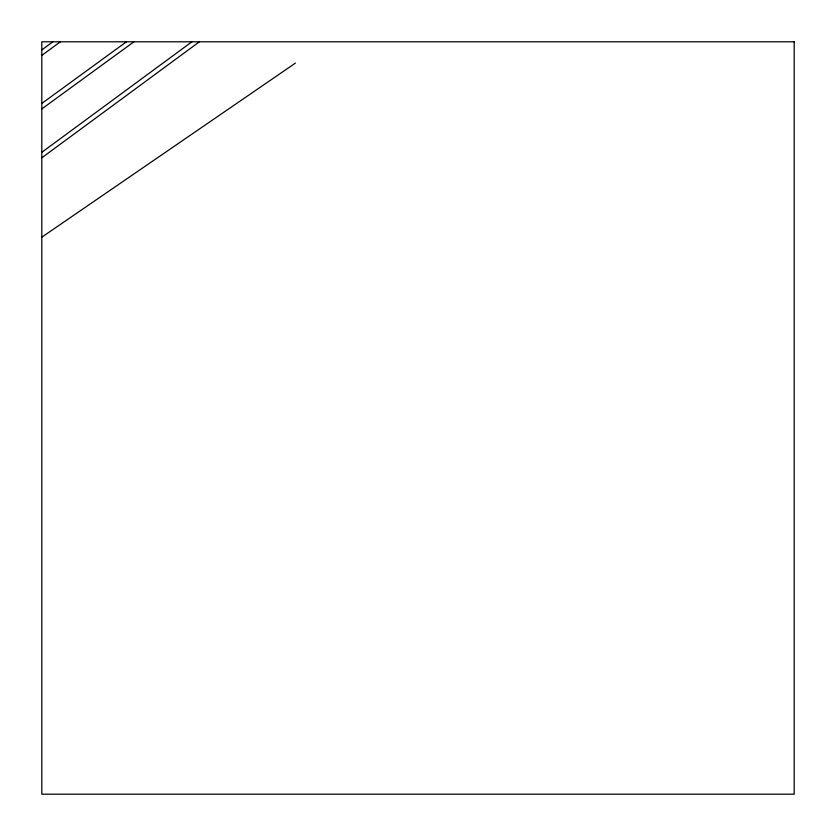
<?xml version="1.0" encoding="UTF-8"?>
<svg xmlns="http://www.w3.org/2000/svg" width="836" height="836" viewBox="0 0 836 836"><rect width="100%" height="100%" fill="white"/><g stroke="black" fill="none" stroke-linecap="round" stroke-linejoin="round"><path stroke-width="1.25" d="M41.8 152.319L191.904 41.8M41.8 157.816L199.365 41.8M41.8 49.92L52.898 41.8M41.8 55.406L60.391 41.8M41.8 103.445L126.435 41.8M41.8 108.92L133.948 41.8M41.8 237.184L295.442 63.097M794.2 41.8L41.8 41.8L41.8 794.2L794.2 794.2L794.2 41.8"/></g></svg>
